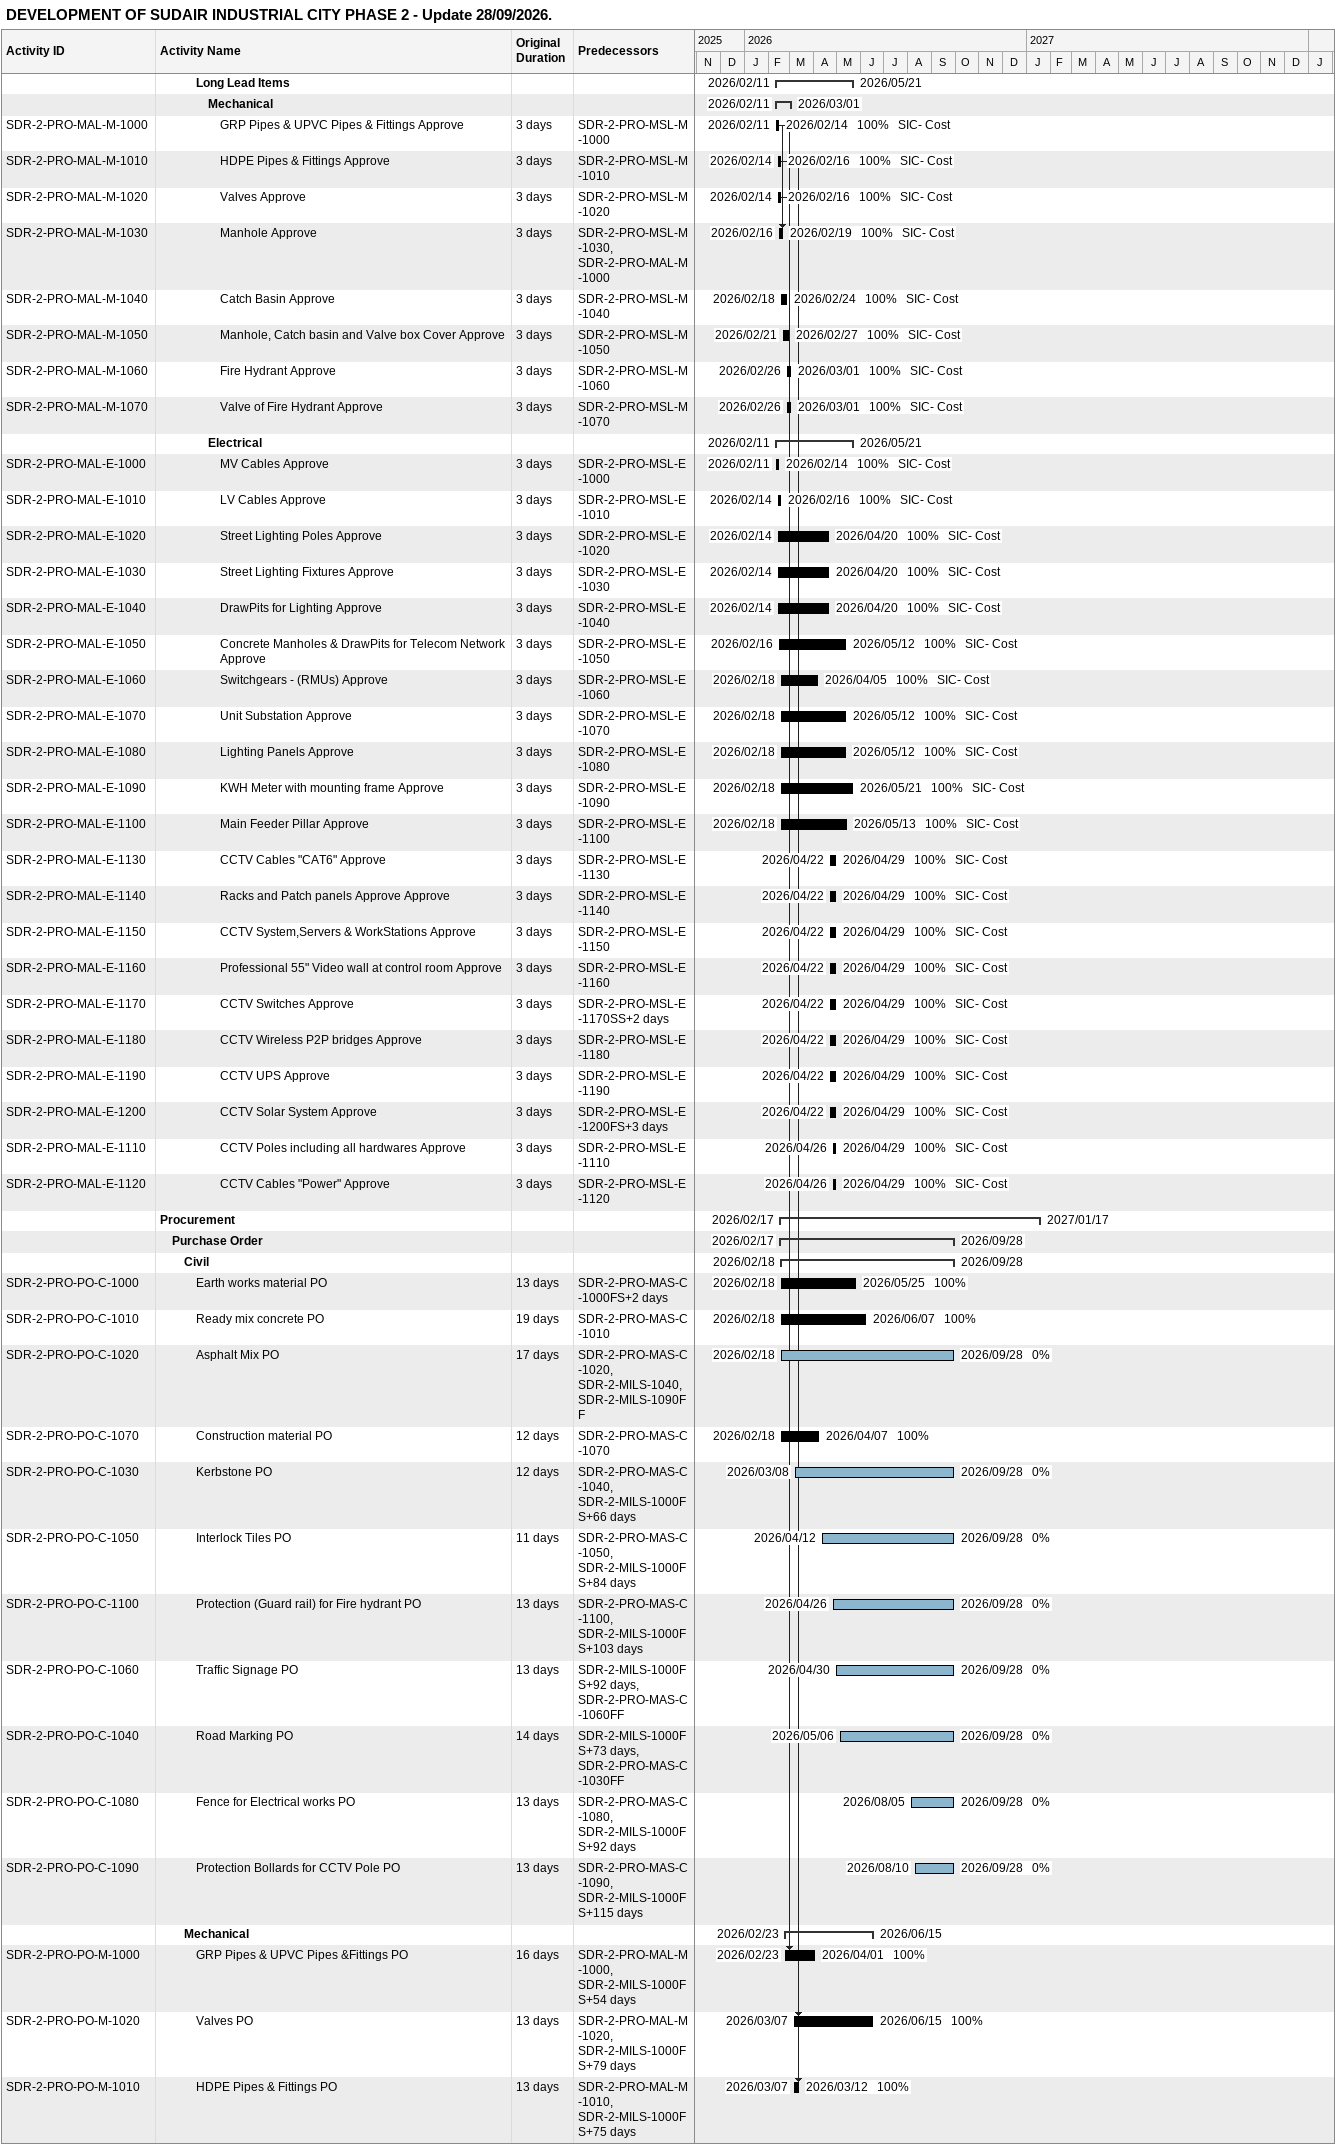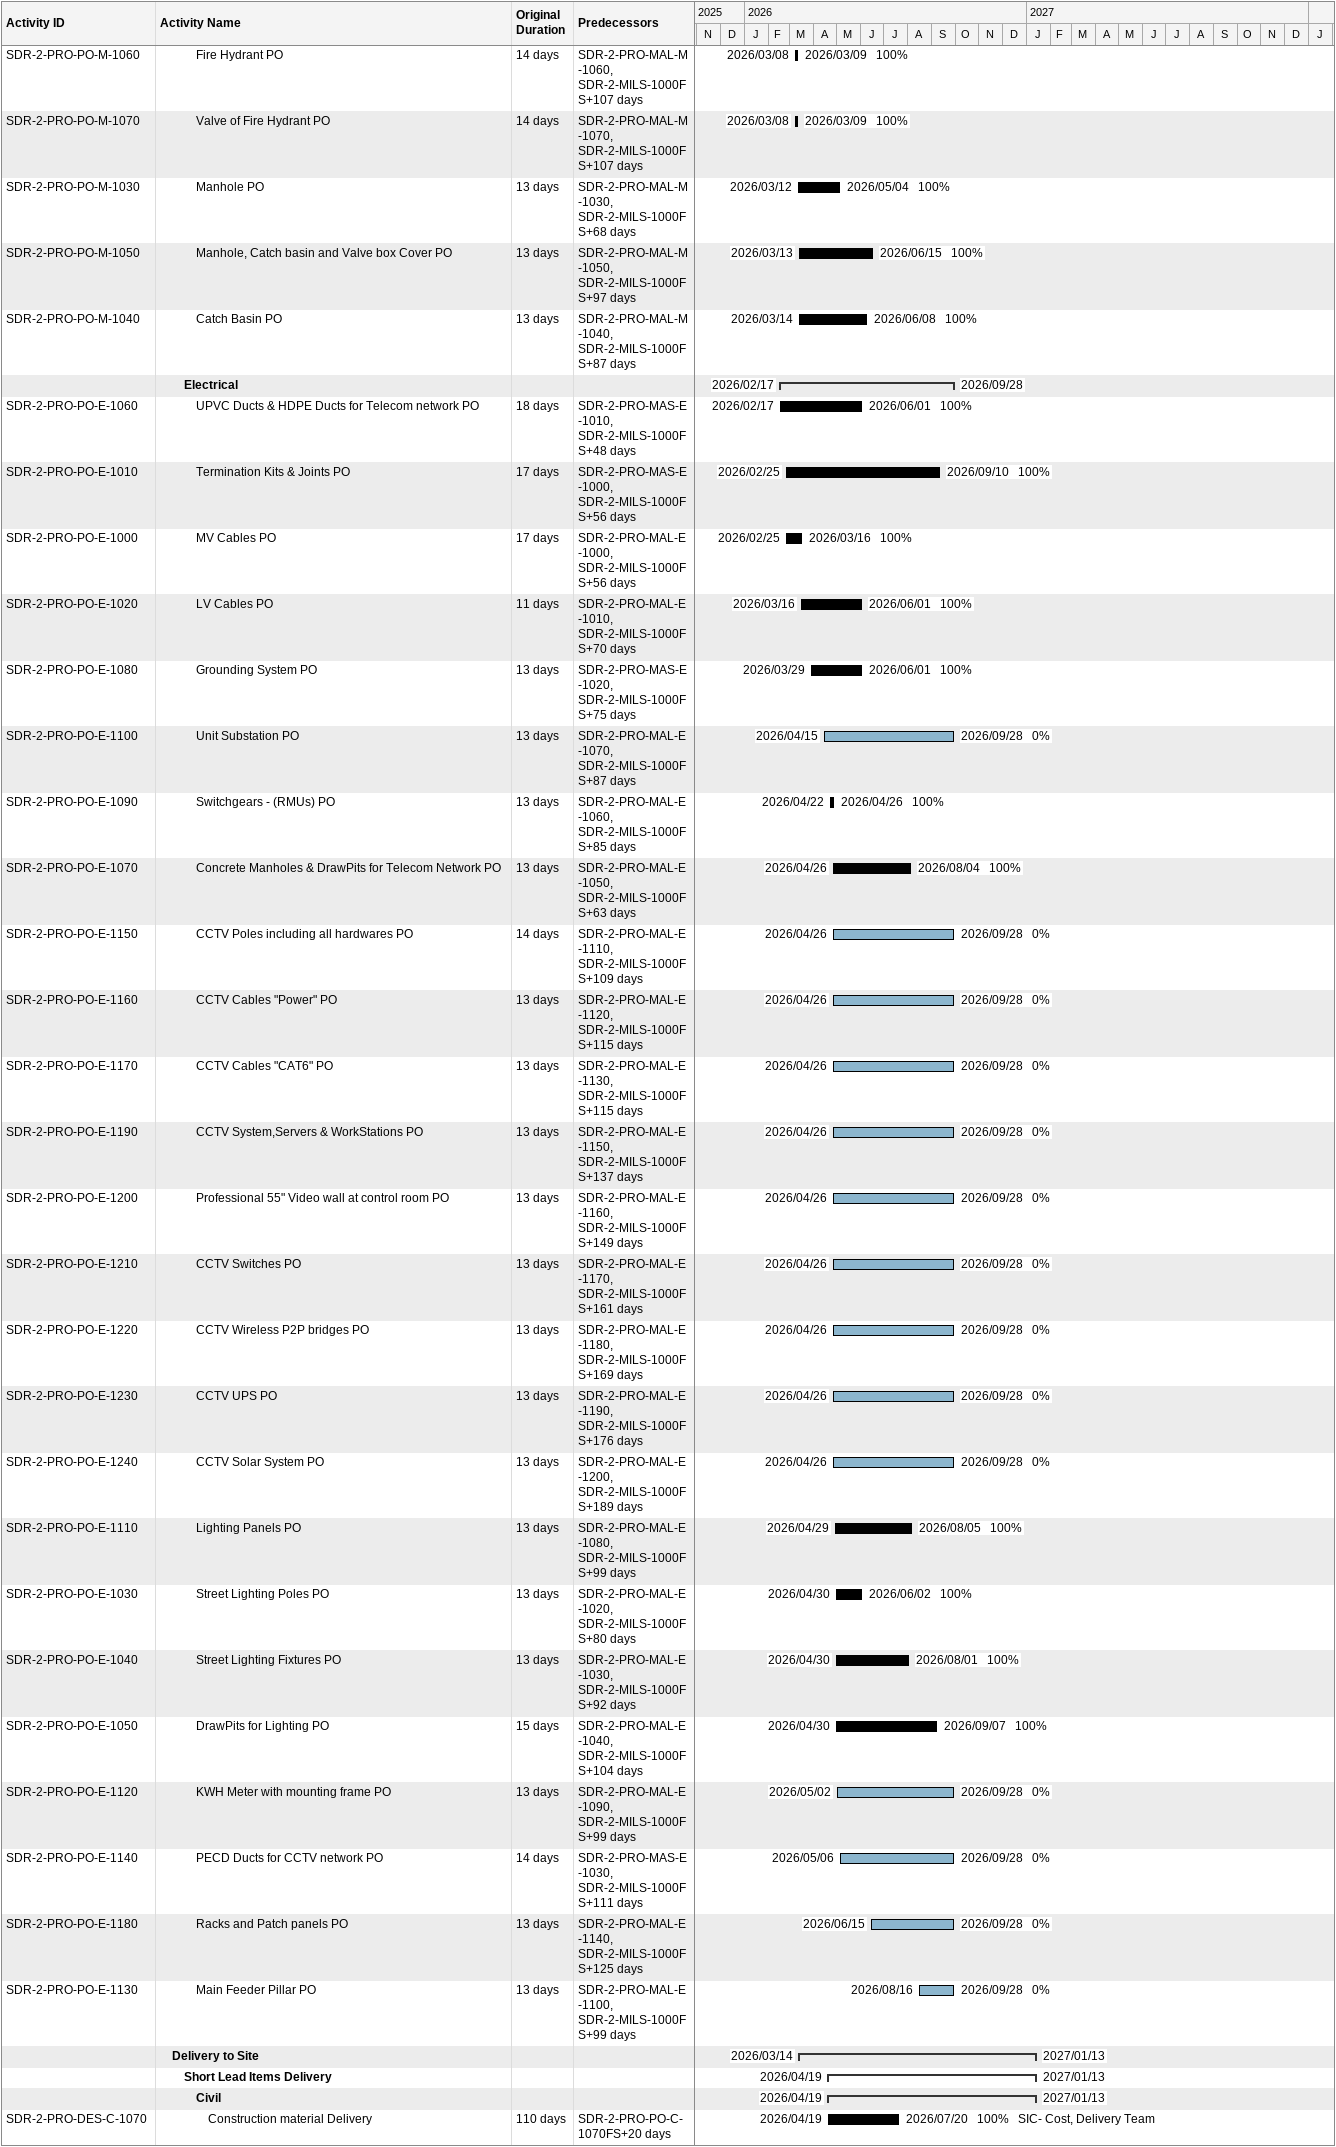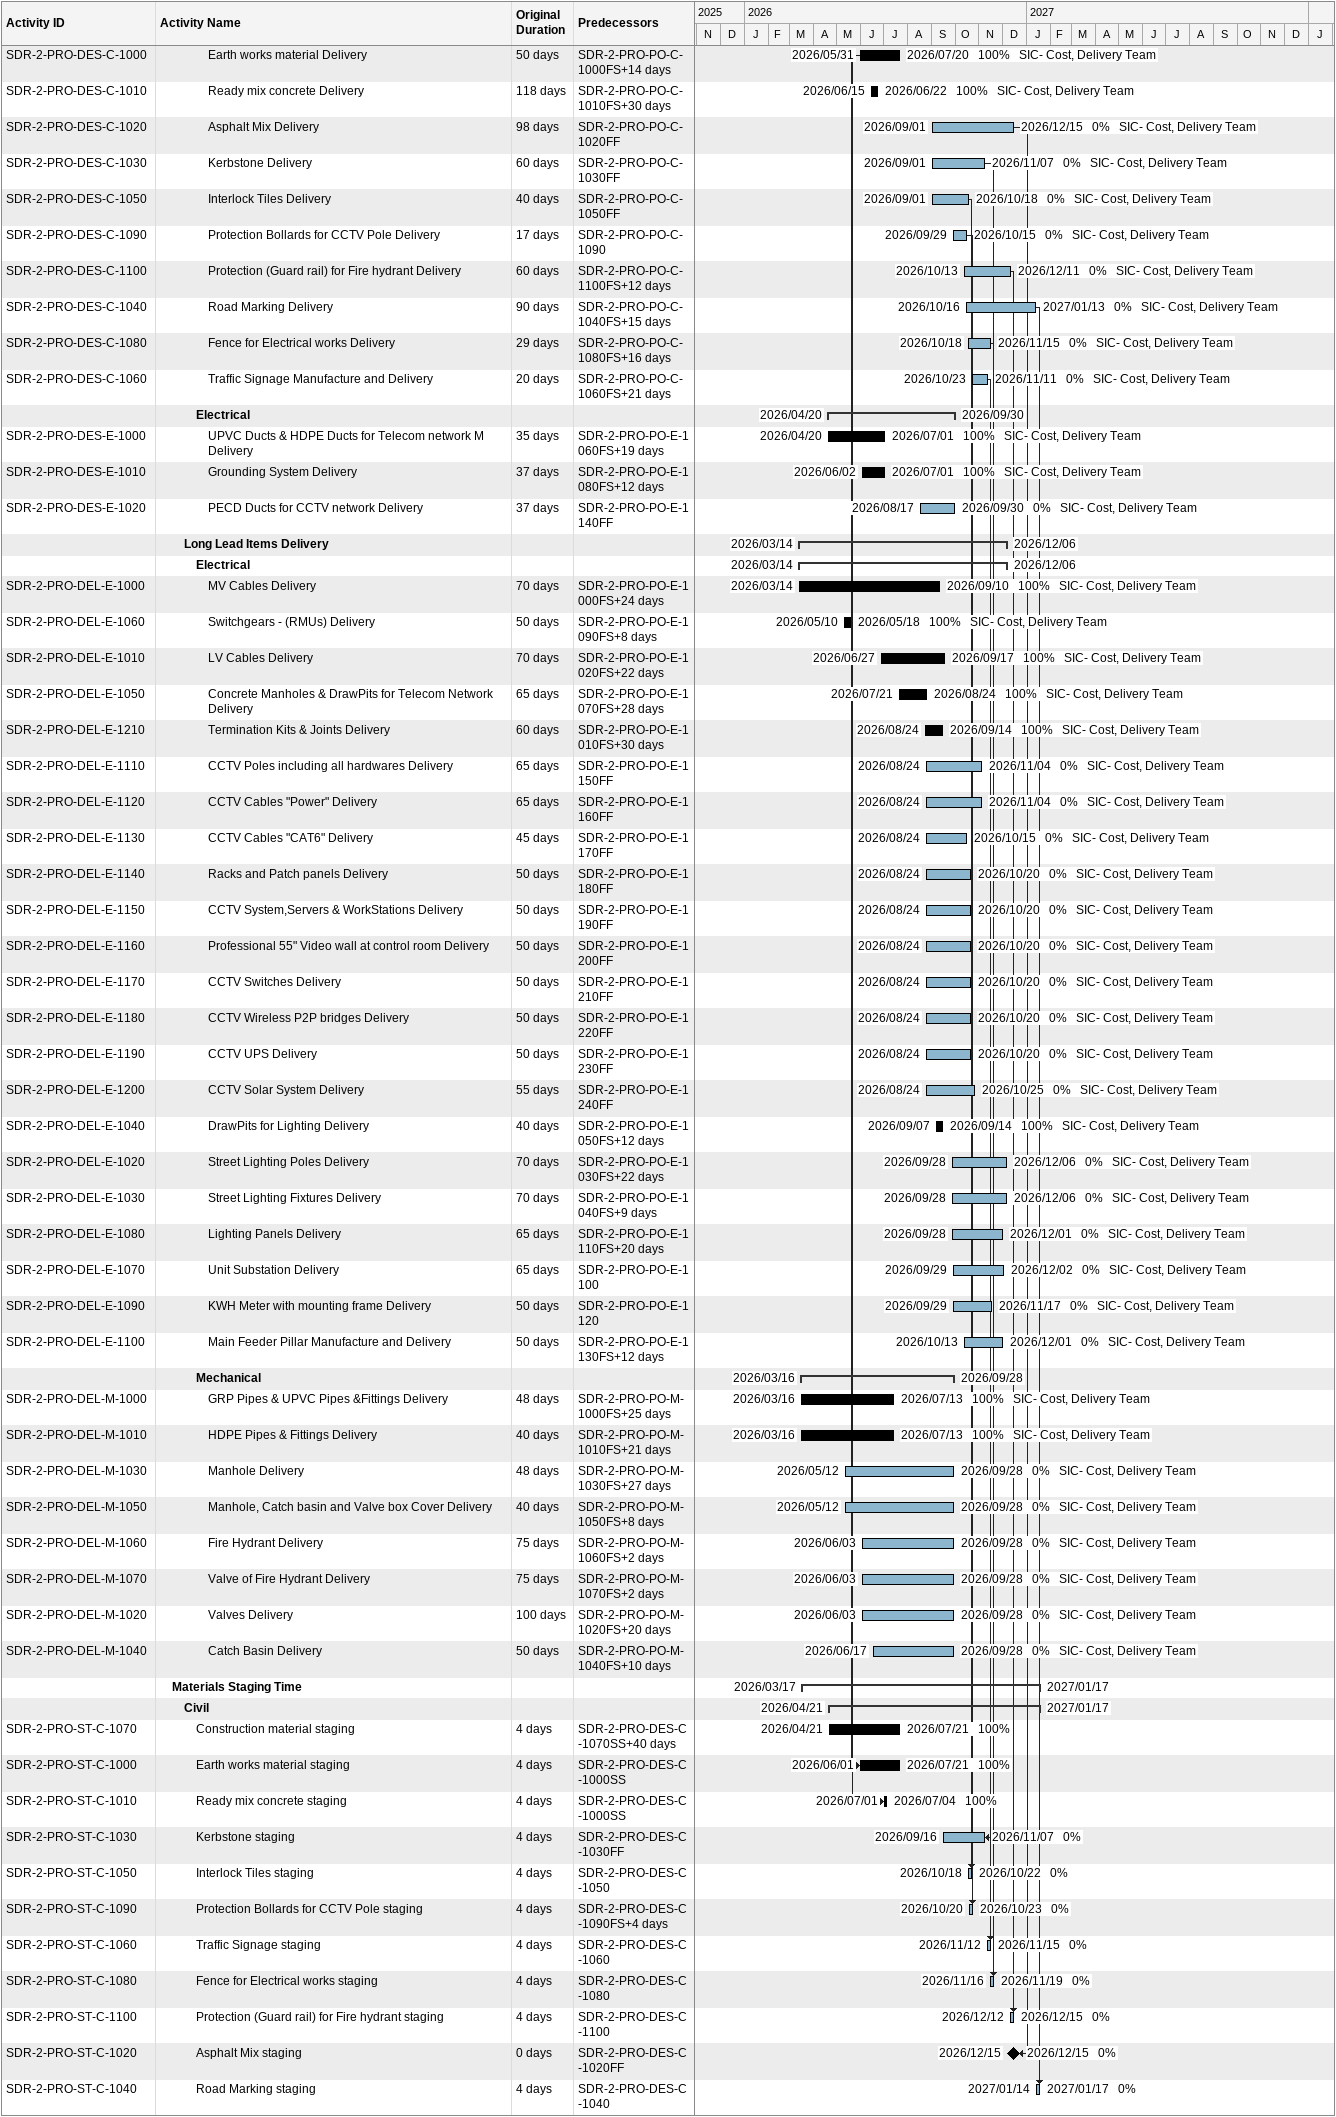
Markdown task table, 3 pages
DEVELOPMENT OF SUDAIR INDUSTRIAL CITY PHASE 2 - Update 28/09/2026.

| ID | Level | Task | Original duration | Start | Finish | Predecessors | Resources | % complete |
|---|---|---|---|---|---|---|---|---|
|  | 4 | **Long Lead Items** |  | 2026-02-11 | 2026-05-21 |  |  |  |
|  | 5 | **Mechanical** |  | 2026-02-11 | 2026-03-01 |  |  |  |
| SDR-2-PRO-MAL-M-1000 | 6 | GRP Pipes & UPVC Pipes & Fittings Approve | 3d | 2026-02-11 | 2026-02-14 | SDR-2-PRO-MSL-M-1000 | SIC- Cost | 100 |
| SDR-2-PRO-MAL-M-1010 | 6 | HDPE Pipes & Fittings Approve | 3d | 2026-02-14 | 2026-02-16 | SDR-2-PRO-MSL-M-1010 | SIC- Cost | 100 |
| SDR-2-PRO-MAL-M-1020 | 6 | Valves Approve | 3d | 2026-02-14 | 2026-02-16 | SDR-2-PRO-MSL-M-1020 | SIC- Cost | 100 |
| SDR-2-PRO-MAL-M-1030 | 6 | Manhole Approve | 3d | 2026-02-16 | 2026-02-19 | SDR-2-PRO-MSL-M-1030, SDR-2-PRO-MAL-M-1000 | SIC- Cost | 100 |
| SDR-2-PRO-MAL-M-1040 | 6 | Catch Basin Approve | 3d | 2026-02-18 | 2026-02-24 | SDR-2-PRO-MSL-M-1040 | SIC- Cost | 100 |
| SDR-2-PRO-MAL-M-1050 | 6 | Manhole, Catch basin and Valve box Cover Approve | 3d | 2026-02-21 | 2026-02-27 | SDR-2-PRO-MSL-M-1050 | SIC- Cost | 100 |
| SDR-2-PRO-MAL-M-1060 | 6 | Fire Hydrant Approve | 3d | 2026-02-26 | 2026-03-01 | SDR-2-PRO-MSL-M-1060 | SIC- Cost | 100 |
| SDR-2-PRO-MAL-M-1070 | 6 | Valve of Fire Hydrant Approve | 3d | 2026-02-26 | 2026-03-01 | SDR-2-PRO-MSL-M-1070 | SIC- Cost | 100 |
|  | 5 | **Electrical** |  | 2026-02-11 | 2026-05-21 |  |  |  |
| SDR-2-PRO-MAL-E-1000 | 6 | MV Cables Approve | 3d | 2026-02-11 | 2026-02-14 | SDR-2-PRO-MSL-E-1000 | SIC- Cost | 100 |
| SDR-2-PRO-MAL-E-1010 | 6 | LV Cables Approve | 3d | 2026-02-14 | 2026-02-16 | SDR-2-PRO-MSL-E-1010 | SIC- Cost | 100 |
| SDR-2-PRO-MAL-E-1020 | 6 | Street Lighting Poles Approve | 3d | 2026-02-14 | 2026-04-20 | SDR-2-PRO-MSL-E-1020 | SIC- Cost | 100 |
| SDR-2-PRO-MAL-E-1030 | 6 | Street Lighting Fixtures Approve | 3d | 2026-02-14 | 2026-04-20 | SDR-2-PRO-MSL-E-1030 | SIC- Cost | 100 |
| SDR-2-PRO-MAL-E-1040 | 6 | DrawPits for Lighting Approve | 3d | 2026-02-14 | 2026-04-20 | SDR-2-PRO-MSL-E-1040 | SIC- Cost | 100 |
| SDR-2-PRO-MAL-E-1050 | 6 | Concrete Manholes & DrawPits for Telecom Network Approve | 3d | 2026-02-16 | 2026-05-12 | SDR-2-PRO-MSL-E-1050 | SIC- Cost | 100 |
| SDR-2-PRO-MAL-E-1060 | 6 | Switchgears - (RMUs) Approve | 3d | 2026-02-18 | 2026-04-05 | SDR-2-PRO-MSL-E-1060 | SIC- Cost | 100 |
| SDR-2-PRO-MAL-E-1070 | 6 | Unit Substation Approve | 3d | 2026-02-18 | 2026-05-12 | SDR-2-PRO-MSL-E-1070 | SIC- Cost | 100 |
| SDR-2-PRO-MAL-E-1080 | 6 | Lighting Panels Approve | 3d | 2026-02-18 | 2026-05-12 | SDR-2-PRO-MSL-E-1080 | SIC- Cost | 100 |
| SDR-2-PRO-MAL-E-1090 | 6 | KWH Meter with mounting frame Approve | 3d | 2026-02-18 | 2026-05-21 | SDR-2-PRO-MSL-E-1090 | SIC- Cost | 100 |
| SDR-2-PRO-MAL-E-1100 | 6 | Main Feeder Pillar Approve | 3d | 2026-02-18 | 2026-05-13 | SDR-2-PRO-MSL-E-1100 | SIC- Cost | 100 |
| SDR-2-PRO-MAL-E-1130 | 6 | CCTV Cables "CAT6" Approve | 3d | 2026-04-22 | 2026-04-29 | SDR-2-PRO-MSL-E-1130 | SIC- Cost | 100 |
| SDR-2-PRO-MAL-E-1140 | 6 | Racks and Patch panels Approve Approve | 3d | 2026-04-22 | 2026-04-29 | SDR-2-PRO-MSL-E-1140 | SIC- Cost | 100 |
| SDR-2-PRO-MAL-E-1150 | 6 | CCTV System,Servers & WorkStations Approve | 3d | 2026-04-22 | 2026-04-29 | SDR-2-PRO-MSL-E-1150 | SIC- Cost | 100 |
| SDR-2-PRO-MAL-E-1160 | 6 | Professional 55" Video wall at control room Approve | 3d | 2026-04-22 | 2026-04-29 | SDR-2-PRO-MSL-E-1160 | SIC- Cost | 100 |
| SDR-2-PRO-MAL-E-1170 | 6 | CCTV Switches Approve | 3d | 2026-04-22 | 2026-04-29 | SDR-2-PRO-MSL-E-1170SS+2d | SIC- Cost | 100 |
| SDR-2-PRO-MAL-E-1180 | 6 | CCTV Wireless P2P bridges Approve | 3d | 2026-04-22 | 2026-04-29 | SDR-2-PRO-MSL-E-1180 | SIC- Cost | 100 |
| SDR-2-PRO-MAL-E-1190 | 6 | CCTV UPS Approve | 3d | 2026-04-22 | 2026-04-29 | SDR-2-PRO-MSL-E-1190 | SIC- Cost | 100 |
| SDR-2-PRO-MAL-E-1200 | 6 | CCTV Solar System Approve | 3d | 2026-04-22 | 2026-04-29 | SDR-2-PRO-MSL-E-1200FS+3d | SIC- Cost | 100 |
| SDR-2-PRO-MAL-E-1110 | 6 | CCTV Poles including all hardwares Approve | 3d | 2026-04-26 | 2026-04-29 | SDR-2-PRO-MSL-E-1110 | SIC- Cost | 100 |
| SDR-2-PRO-MAL-E-1120 | 6 | CCTV Cables "Power" Approve | 3d | 2026-04-26 | 2026-04-29 | SDR-2-PRO-MSL-E-1120 | SIC- Cost | 100 |
|  | 1 | **Procurement** |  | 2026-02-17 | 2027-01-17 |  |  |  |
|  | 2 | **Purchase Order** |  | 2026-02-17 | 2026-09-28 |  |  |  |
|  | 3 | **Civil** |  | 2026-02-18 | 2026-09-28 |  |  |  |
| SDR-2-PRO-PO-C-1000 | 4 | Earth works material PO | 13d | 2026-02-18 | 2026-05-25 | SDR-2-PRO-MAS-C-1000FS+2d |  | 100 |
| SDR-2-PRO-PO-C-1010 | 4 | Ready mix concrete PO | 19d | 2026-02-18 | 2026-06-07 | SDR-2-PRO-MAS-C-1010 |  | 100 |
| SDR-2-PRO-PO-C-1020 | 4 | Asphalt Mix PO | 17d | 2026-02-18 | 2026-09-28 | SDR-2-PRO-MAS-C-1020, SDR-2-MILS-1040, SDR-2-MILS-1090FF |  | 0 |
| SDR-2-PRO-PO-C-1070 | 4 | Construction material PO | 12d | 2026-02-18 | 2026-04-07 | SDR-2-PRO-MAS-C-1070 |  | 100 |
| SDR-2-PRO-PO-C-1030 | 4 | Kerbstone PO | 12d | 2026-03-08 | 2026-09-28 | SDR-2-PRO-MAS-C-1040, SDR-2-MILS-1000FS+66d |  | 0 |
| SDR-2-PRO-PO-C-1050 | 4 | Interlock Tiles PO | 11d | 2026-04-12 | 2026-09-28 | SDR-2-PRO-MAS-C-1050, SDR-2-MILS-1000FS+84d |  | 0 |
| SDR-2-PRO-PO-C-1100 | 4 | Protection (Guard rail) for Fire hydrant PO | 13d | 2026-04-26 | 2026-09-28 | SDR-2-PRO-MAS-C-1100, SDR-2-MILS-1000FS+103d |  | 0 |
| SDR-2-PRO-PO-C-1060 | 4 | Traffic Signage PO | 13d | 2026-04-30 | 2026-09-28 | SDR-2-MILS-1000FS+92d, SDR-2-PRO-MAS-C-1060FF |  | 0 |
| SDR-2-PRO-PO-C-1040 | 4 | Road Marking PO | 14d | 2026-05-06 | 2026-09-28 | SDR-2-MILS-1000FS+73d, SDR-2-PRO-MAS-C-1030FF |  | 0 |
| SDR-2-PRO-PO-C-1080 | 4 | Fence for Electrical works PO | 13d | 2026-08-05 | 2026-09-28 | SDR-2-PRO-MAS-C-1080, SDR-2-MILS-1000FS+92d |  | 0 |
| SDR-2-PRO-PO-C-1090 | 4 | Protection Bollards for CCTV Pole PO | 13d | 2026-08-10 | 2026-09-28 | SDR-2-PRO-MAS-C-1090, SDR-2-MILS-1000FS+115d |  | 0 |
|  | 3 | **Mechanical** |  | 2026-02-23 | 2026-06-15 |  |  |  |
| SDR-2-PRO-PO-M-1000 | 4 | GRP Pipes & UPVC Pipes &Fittings PO | 16d | 2026-02-23 | 2026-04-01 | SDR-2-PRO-MAL-M-1000, SDR-2-MILS-1000FS+54d |  | 100 |
| SDR-2-PRO-PO-M-1020 | 4 | Valves PO | 13d | 2026-03-07 | 2026-06-15 | SDR-2-PRO-MAL-M-1020, SDR-2-MILS-1000FS+79d |  | 100 |
| SDR-2-PRO-PO-M-1010 | 4 | HDPE Pipes & Fittings PO | 13d | 2026-03-07 | 2026-03-12 | SDR-2-PRO-MAL-M-1010, SDR-2-MILS-1000FS+75d |  | 100 |
| SDR-2-PRO-PO-M-1060 | 4 | Fire Hydrant PO | 14d | 2026-03-08 | 2026-03-09 | SDR-2-PRO-MAL-M-1060, SDR-2-MILS-1000FS+107d |  | 100 |
| SDR-2-PRO-PO-M-1070 | 4 | Valve of Fire Hydrant PO | 14d | 2026-03-08 | 2026-03-09 | SDR-2-PRO-MAL-M-1070, SDR-2-MILS-1000FS+107d |  | 100 |
| SDR-2-PRO-PO-M-1030 | 4 | Manhole PO | 13d | 2026-03-12 | 2026-05-04 | SDR-2-PRO-MAL-M-1030, SDR-2-MILS-1000FS+68d |  | 100 |
| SDR-2-PRO-PO-M-1050 | 4 | Manhole, Catch basin and Valve box Cover PO | 13d | 2026-03-13 | 2026-06-15 | SDR-2-PRO-MAL-M-1050, SDR-2-MILS-1000FS+97d |  | 100 |
| SDR-2-PRO-PO-M-1040 | 4 | Catch Basin PO | 13d | 2026-03-14 | 2026-06-08 | SDR-2-PRO-MAL-M-1040, SDR-2-MILS-1000FS+87d |  | 100 |
|  | 3 | **Electrical** |  | 2026-02-17 | 2026-09-28 |  |  |  |
| SDR-2-PRO-PO-E-1060 | 4 | UPVC Ducts & HDPE Ducts for Telecom network PO | 18d | 2026-02-17 | 2026-06-01 | SDR-2-PRO-MAS-E-1010, SDR-2-MILS-1000FS+48d |  | 100 |
| SDR-2-PRO-PO-E-1010 | 4 | Termination Kits & Joints PO | 17d | 2026-02-25 | 2026-09-10 | SDR-2-PRO-MAS-E-1000, SDR-2-MILS-1000FS+56d |  | 100 |
| SDR-2-PRO-PO-E-1000 | 4 | MV Cables PO | 17d | 2026-02-25 | 2026-03-16 | SDR-2-PRO-MAL-E-1000, SDR-2-MILS-1000FS+56d |  | 100 |
| SDR-2-PRO-PO-E-1020 | 4 | LV Cables PO | 11d | 2026-03-16 | 2026-06-01 | SDR-2-PRO-MAL-E-1010, SDR-2-MILS-1000FS+70d |  | 100 |
| SDR-2-PRO-PO-E-1080 | 4 | Grounding System PO | 13d | 2026-03-29 | 2026-06-01 | SDR-2-PRO-MAS-E-1020, SDR-2-MILS-1000FS+75d |  | 100 |
| SDR-2-PRO-PO-E-1100 | 4 | Unit Substation PO | 13d | 2026-04-15 | 2026-09-28 | SDR-2-PRO-MAL-E-1070, SDR-2-MILS-1000FS+87d |  | 0 |
| SDR-2-PRO-PO-E-1090 | 4 | Switchgears - (RMUs) PO | 13d | 2026-04-22 | 2026-04-26 | SDR-2-PRO-MAL-E-1060, SDR-2-MILS-1000FS+85d |  | 100 |
| SDR-2-PRO-PO-E-1070 | 4 | Concrete Manholes & DrawPits for Telecom Network PO | 13d | 2026-04-26 | 2026-08-04 | SDR-2-PRO-MAL-E-1050, SDR-2-MILS-1000FS+63d |  | 100 |
| SDR-2-PRO-PO-E-1150 | 4 | CCTV Poles including all hardwares PO | 14d | 2026-04-26 | 2026-09-28 | SDR-2-PRO-MAL-E-1110, SDR-2-MILS-1000FS+109d |  | 0 |
| SDR-2-PRO-PO-E-1160 | 4 | CCTV Cables "Power" PO | 13d | 2026-04-26 | 2026-09-28 | SDR-2-PRO-MAL-E-1120, SDR-2-MILS-1000FS+115d |  | 0 |
| SDR-2-PRO-PO-E-1170 | 4 | CCTV Cables "CAT6" PO | 13d | 2026-04-26 | 2026-09-28 | SDR-2-PRO-MAL-E-1130, SDR-2-MILS-1000FS+115d |  | 0 |
| SDR-2-PRO-PO-E-1190 | 4 | CCTV System,Servers & WorkStations PO | 13d | 2026-04-26 | 2026-09-28 | SDR-2-PRO-MAL-E-1150, SDR-2-MILS-1000FS+137d |  | 0 |
| SDR-2-PRO-PO-E-1200 | 4 | Professional 55" Video wall at control room PO | 13d | 2026-04-26 | 2026-09-28 | SDR-2-PRO-MAL-E-1160, SDR-2-MILS-1000FS+149d |  | 0 |
| SDR-2-PRO-PO-E-1210 | 4 | CCTV Switches PO | 13d | 2026-04-26 | 2026-09-28 | SDR-2-PRO-MAL-E-1170, SDR-2-MILS-1000FS+161d |  | 0 |
| SDR-2-PRO-PO-E-1220 | 4 | CCTV Wireless P2P bridges PO | 13d | 2026-04-26 | 2026-09-28 | SDR-2-PRO-MAL-E-1180, SDR-2-MILS-1000FS+169d |  | 0 |
| SDR-2-PRO-PO-E-1230 | 4 | CCTV UPS PO | 13d | 2026-04-26 | 2026-09-28 | SDR-2-PRO-MAL-E-1190, SDR-2-MILS-1000FS+176d |  | 0 |
| SDR-2-PRO-PO-E-1240 | 4 | CCTV Solar System PO | 13d | 2026-04-26 | 2026-09-28 | SDR-2-PRO-MAL-E-1200, SDR-2-MILS-1000FS+189d |  | 0 |
| SDR-2-PRO-PO-E-1110 | 4 | Lighting Panels PO | 13d | 2026-04-29 | 2026-08-05 | SDR-2-PRO-MAL-E-1080, SDR-2-MILS-1000FS+99d |  | 100 |
| SDR-2-PRO-PO-E-1030 | 4 | Street Lighting Poles PO | 13d | 2026-04-30 | 2026-06-02 | SDR-2-PRO-MAL-E-1020, SDR-2-MILS-1000FS+80d |  | 100 |
| SDR-2-PRO-PO-E-1040 | 4 | Street Lighting Fixtures PO | 13d | 2026-04-30 | 2026-08-01 | SDR-2-PRO-MAL-E-1030, SDR-2-MILS-1000FS+92d |  | 100 |
| SDR-2-PRO-PO-E-1050 | 4 | DrawPits for Lighting PO | 15d | 2026-04-30 | 2026-09-07 | SDR-2-PRO-MAL-E-1040, SDR-2-MILS-1000FS+104d |  | 100 |
| SDR-2-PRO-PO-E-1120 | 4 | KWH Meter with mounting frame PO | 13d | 2026-05-02 | 2026-09-28 | SDR-2-PRO-MAL-E-1090, SDR-2-MILS-1000FS+99d |  | 0 |
| SDR-2-PRO-PO-E-1140 | 4 | PECD Ducts for CCTV network PO | 14d | 2026-05-06 | 2026-09-28 | SDR-2-PRO-MAS-E-1030, SDR-2-MILS-1000FS+111d |  | 0 |
| SDR-2-PRO-PO-E-1180 | 4 | Racks and Patch panels PO | 13d | 2026-06-15 | 2026-09-28 | SDR-2-PRO-MAL-E-1140, SDR-2-MILS-1000FS+125d |  | 0 |
| SDR-2-PRO-PO-E-1130 | 4 | Main Feeder Pillar PO | 13d | 2026-08-16 | 2026-09-28 | SDR-2-PRO-MAL-E-1100, SDR-2-MILS-1000FS+99d |  | 0 |
|  | 2 | **Delivery to Site** |  | 2026-03-14 | 2027-01-13 |  |  |  |
|  | 3 | **Short Lead Items Delivery** |  | 2026-04-19 | 2027-01-13 |  |  |  |
|  | 4 | **Civil** |  | 2026-04-19 | 2027-01-13 |  |  |  |
| SDR-2-PRO-DES-C-1070 | 5 | Construction material Delivery | 110d | 2026-04-19 | 2026-07-20 | SDR-2-PRO-PO-C-1070FS+20d | SIC- Cost, Delivery Team | 100 |
| SDR-2-PRO-DES-C-1000 | 5 | Earth works material Delivery | 50d | 2026-05-31 | 2026-07-20 | SDR-2-PRO-PO-C-1000FS+14d | SIC- Cost, Delivery Team | 100 |
| SDR-2-PRO-DES-C-1010 | 5 | Ready mix concrete Delivery | 118d | 2026-06-15 | 2026-06-22 | SDR-2-PRO-PO-C-1010FS+30d | SIC- Cost, Delivery Team | 100 |
| SDR-2-PRO-DES-C-1020 | 5 | Asphalt Mix Delivery | 98d | 2026-09-01 | 2026-12-15 | SDR-2-PRO-PO-C-1020FF | SIC- Cost, Delivery Team | 0 |
| SDR-2-PRO-DES-C-1030 | 5 | Kerbstone Delivery | 60d | 2026-09-01 | 2026-11-07 | SDR-2-PRO-PO-C-1030FF | SIC- Cost, Delivery Team | 0 |
| SDR-2-PRO-DES-C-1050 | 5 | Interlock Tiles Delivery | 40d | 2026-09-01 | 2026-10-18 | SDR-2-PRO-PO-C-1050FF | SIC- Cost, Delivery Team | 0 |
| SDR-2-PRO-DES-C-1090 | 5 | Protection Bollards for CCTV Pole Delivery | 17d | 2026-09-29 | 2026-10-15 | SDR-2-PRO-PO-C-1090 | SIC- Cost, Delivery Team | 0 |
| SDR-2-PRO-DES-C-1100 | 5 | Protection (Guard rail) for Fire hydrant Delivery | 60d | 2026-10-13 | 2026-12-11 | SDR-2-PRO-PO-C-1100FS+12d | SIC- Cost, Delivery Team | 0 |
| SDR-2-PRO-DES-C-1040 | 5 | Road Marking Delivery | 90d | 2026-10-16 | 2027-01-13 | SDR-2-PRO-PO-C-1040FS+15d | SIC- Cost, Delivery Team | 0 |
| SDR-2-PRO-DES-C-1080 | 5 | Fence for Electrical works Delivery | 29d | 2026-10-18 | 2026-11-15 | SDR-2-PRO-PO-C-1080FS+16d | SIC- Cost, Delivery Team | 0 |
| SDR-2-PRO-DES-C-1060 | 5 | Traffic Signage Manufacture and Delivery | 20d | 2026-10-23 | 2026-11-11 | SDR-2-PRO-PO-C-1060FS+21d | SIC- Cost, Delivery Team | 0 |
|  | 4 | **Electrical** |  | 2026-04-20 | 2026-09-30 |  |  |  |
| SDR-2-PRO-DES-E-1000 | 5 | UPVC Ducts & HDPE Ducts for Telecom network M Delivery | 35d | 2026-04-20 | 2026-07-01 | SDR-2-PRO-PO-E-1060FS+19d | SIC- Cost, Delivery Team | 100 |
| SDR-2-PRO-DES-E-1010 | 5 | Grounding System Delivery | 37d | 2026-06-02 | 2026-07-01 | SDR-2-PRO-PO-E-1080FS+12d | SIC- Cost, Delivery Team | 100 |
| SDR-2-PRO-DES-E-1020 | 5 | PECD Ducts for CCTV network Delivery | 37d | 2026-08-17 | 2026-09-30 | SDR-2-PRO-PO-E-1140FF | SIC- Cost, Delivery Team | 0 |
|  | 3 | **Long Lead Items Delivery** |  | 2026-03-14 | 2026-12-06 |  |  |  |
|  | 4 | **Electrical** |  | 2026-03-14 | 2026-12-06 |  |  |  |
| SDR-2-PRO-DEL-E-1000 | 5 | MV Cables Delivery | 70d | 2026-03-14 | 2026-09-10 | SDR-2-PRO-PO-E-1000FS+24d | SIC- Cost, Delivery Team | 100 |
| SDR-2-PRO-DEL-E-1060 | 5 | Switchgears - (RMUs) Delivery | 50d | 2026-05-10 | 2026-05-18 | SDR-2-PRO-PO-E-1090FS+8d | SIC- Cost, Delivery Team | 100 |
| SDR-2-PRO-DEL-E-1010 | 5 | LV Cables Delivery | 70d | 2026-06-27 | 2026-09-17 | SDR-2-PRO-PO-E-1020FS+22d | SIC- Cost, Delivery Team | 100 |
| SDR-2-PRO-DEL-E-1050 | 5 | Concrete Manholes & DrawPits for Telecom Network Delivery | 65d | 2026-07-21 | 2026-08-24 | SDR-2-PRO-PO-E-1070FS+28d | SIC- Cost, Delivery Team | 100 |
| SDR-2-PRO-DEL-E-1210 | 5 | Termination Kits & Joints Delivery | 60d | 2026-08-24 | 2026-09-14 | SDR-2-PRO-PO-E-1010FS+30d | SIC- Cost, Delivery Team | 100 |
| SDR-2-PRO-DEL-E-1110 | 5 | CCTV Poles including all hardwares Delivery | 65d | 2026-08-24 | 2026-11-04 | SDR-2-PRO-PO-E-1150FF | SIC- Cost, Delivery Team | 0 |
| SDR-2-PRO-DEL-E-1120 | 5 | CCTV Cables "Power" Delivery | 65d | 2026-08-24 | 2026-11-04 | SDR-2-PRO-PO-E-1160FF | SIC- Cost, Delivery Team | 0 |
| SDR-2-PRO-DEL-E-1130 | 5 | CCTV Cables "CAT6" Delivery | 45d | 2026-08-24 | 2026-10-15 | SDR-2-PRO-PO-E-1170FF | SIC- Cost, Delivery Team | 0 |
| SDR-2-PRO-DEL-E-1140 | 5 | Racks and Patch panels Delivery | 50d | 2026-08-24 | 2026-10-20 | SDR-2-PRO-PO-E-1180FF | SIC- Cost, Delivery Team | 0 |
| SDR-2-PRO-DEL-E-1150 | 5 | CCTV System,Servers & WorkStations Delivery | 50d | 2026-08-24 | 2026-10-20 | SDR-2-PRO-PO-E-1190FF | SIC- Cost, Delivery Team | 0 |
| SDR-2-PRO-DEL-E-1160 | 5 | Professional 55" Video wall at control room Delivery | 50d | 2026-08-24 | 2026-10-20 | SDR-2-PRO-PO-E-1200FF | SIC- Cost, Delivery Team | 0 |
| SDR-2-PRO-DEL-E-1170 | 5 | CCTV Switches Delivery | 50d | 2026-08-24 | 2026-10-20 | SDR-2-PRO-PO-E-1210FF | SIC- Cost, Delivery Team | 0 |
| SDR-2-PRO-DEL-E-1180 | 5 | CCTV Wireless P2P bridges Delivery | 50d | 2026-08-24 | 2026-10-20 | SDR-2-PRO-PO-E-1220FF | SIC- Cost, Delivery Team | 0 |
| SDR-2-PRO-DEL-E-1190 | 5 | CCTV UPS Delivery | 50d | 2026-08-24 | 2026-10-20 | SDR-2-PRO-PO-E-1230FF | SIC- Cost, Delivery Team | 0 |
| SDR-2-PRO-DEL-E-1200 | 5 | CCTV Solar System Delivery | 55d | 2026-08-24 | 2026-10-25 | SDR-2-PRO-PO-E-1240FF | SIC- Cost, Delivery Team | 0 |
| SDR-2-PRO-DEL-E-1040 | 5 | DrawPits for Lighting Delivery | 40d | 2026-09-07 | 2026-09-14 | SDR-2-PRO-PO-E-1050FS+12d | SIC- Cost, Delivery Team | 100 |
| SDR-2-PRO-DEL-E-1020 | 5 | Street Lighting Poles Delivery | 70d | 2026-09-28 | 2026-12-06 | SDR-2-PRO-PO-E-1030FS+22d | SIC- Cost, Delivery Team | 0 |
| SDR-2-PRO-DEL-E-1030 | 5 | Street Lighting Fixtures Delivery | 70d | 2026-09-28 | 2026-12-06 | SDR-2-PRO-PO-E-1040FS+9d | SIC- Cost, Delivery Team | 0 |
| SDR-2-PRO-DEL-E-1080 | 5 | Lighting Panels Delivery | 65d | 2026-09-28 | 2026-12-01 | SDR-2-PRO-PO-E-1110FS+20d | SIC- Cost, Delivery Team | 0 |
| SDR-2-PRO-DEL-E-1070 | 5 | Unit Substation Delivery | 65d | 2026-09-29 | 2026-12-02 | SDR-2-PRO-PO-E-1100 | SIC- Cost, Delivery Team | 0 |
| SDR-2-PRO-DEL-E-1090 | 5 | KWH Meter with mounting frame Delivery | 50d | 2026-09-29 | 2026-11-17 | SDR-2-PRO-PO-E-1120 | SIC- Cost, Delivery Team | 0 |
| SDR-2-PRO-DEL-E-1100 | 5 | Main Feeder Pillar Manufacture and Delivery | 50d | 2026-10-13 | 2026-12-01 | SDR-2-PRO-PO-E-1130FS+12d | SIC- Cost, Delivery Team | 0 |
|  | 4 | **Mechanical** |  | 2026-03-16 | 2026-09-28 |  |  |  |
| SDR-2-PRO-DEL-M-1000 | 5 | GRP Pipes & UPVC Pipes &Fittings Delivery | 48d | 2026-03-16 | 2026-07-13 | SDR-2-PRO-PO-M-1000FS+25d | SIC- Cost, Delivery Team | 100 |
| SDR-2-PRO-DEL-M-1010 | 5 | HDPE Pipes & Fittings Delivery | 40d | 2026-03-16 | 2026-07-13 | SDR-2-PRO-PO-M-1010FS+21d | SIC- Cost, Delivery Team | 100 |
| SDR-2-PRO-DEL-M-1030 | 5 | Manhole Delivery | 48d | 2026-05-12 | 2026-09-28 | SDR-2-PRO-PO-M-1030FS+27d | SIC- Cost, Delivery Team | 0 |
| SDR-2-PRO-DEL-M-1050 | 5 | Manhole, Catch basin and Valve box Cover Delivery | 40d | 2026-05-12 | 2026-09-28 | SDR-2-PRO-PO-M-1050FS+8d | SIC- Cost, Delivery Team | 0 |
| SDR-2-PRO-DEL-M-1060 | 5 | Fire Hydrant Delivery | 75d | 2026-06-03 | 2026-09-28 | SDR-2-PRO-PO-M-1060FS+2d | SIC- Cost, Delivery Team | 0 |
| SDR-2-PRO-DEL-M-1070 | 5 | Valve of Fire Hydrant Delivery | 75d | 2026-06-03 | 2026-09-28 | SDR-2-PRO-PO-M-1070FS+2d | SIC- Cost, Delivery Team | 0 |
| SDR-2-PRO-DEL-M-1020 | 5 | Valves Delivery | 100d | 2026-06-03 | 2026-09-28 | SDR-2-PRO-PO-M-1020FS+20d | SIC- Cost, Delivery Team | 0 |
| SDR-2-PRO-DEL-M-1040 | 5 | Catch Basin Delivery | 50d | 2026-06-17 | 2026-09-28 | SDR-2-PRO-PO-M-1040FS+10d | SIC- Cost, Delivery Team | 0 |
|  | 2 | **Materials Staging Time** |  | 2026-03-17 | 2027-01-17 |  |  |  |
|  | 3 | **Civil** |  | 2026-04-21 | 2027-01-17 |  |  |  |
| SDR-2-PRO-ST-C-1070 | 4 | Construction material staging | 4d | 2026-04-21 | 2026-07-21 | SDR-2-PRO-DES-C-1070SS+40d |  | 100 |
| SDR-2-PRO-ST-C-1000 | 4 | Earth works material staging | 4d | 2026-06-01 | 2026-07-21 | SDR-2-PRO-DES-C-1000SS |  | 100 |
| SDR-2-PRO-ST-C-1010 | 4 | Ready mix concrete staging | 4d | 2026-07-01 | 2026-07-04 | SDR-2-PRO-DES-C-1000SS |  | 100 |
| SDR-2-PRO-ST-C-1030 | 4 | Kerbstone staging | 4d | 2026-09-16 | 2026-11-07 | SDR-2-PRO-DES-C-1030FF |  | 0 |
| SDR-2-PRO-ST-C-1050 | 4 | Interlock Tiles staging | 4d | 2026-10-18 | 2026-10-22 | SDR-2-PRO-DES-C-1050 |  | 0 |
| SDR-2-PRO-ST-C-1090 | 4 | Protection Bollards for CCTV Pole staging | 4d | 2026-10-20 | 2026-10-23 | SDR-2-PRO-DES-C-1090FS+4d |  | 0 |
| SDR-2-PRO-ST-C-1060 | 4 | Traffic Signage staging | 4d | 2026-11-12 | 2026-11-15 | SDR-2-PRO-DES-C-1060 |  | 0 |
| SDR-2-PRO-ST-C-1080 | 4 | Fence for Electrical works staging | 4d | 2026-11-16 | 2026-11-19 | SDR-2-PRO-DES-C-1080 |  | 0 |
| SDR-2-PRO-ST-C-1100 | 4 | Protection (Guard rail) for Fire hydrant staging | 4d | 2026-12-12 | 2026-12-15 | SDR-2-PRO-DES-C-1100 |  | 0 |
| SDR-2-PRO-ST-C-1020 | 4 | Asphalt Mix staging | 0d | 2026-12-15 | 2026-12-15 | SDR-2-PRO-DES-C-1020FF |  | 0 |
| SDR-2-PRO-ST-C-1040 | 4 | Road Marking staging | 4d | 2027-01-14 | 2027-01-17 | SDR-2-PRO-DES-C-1040 |  | 0 |
